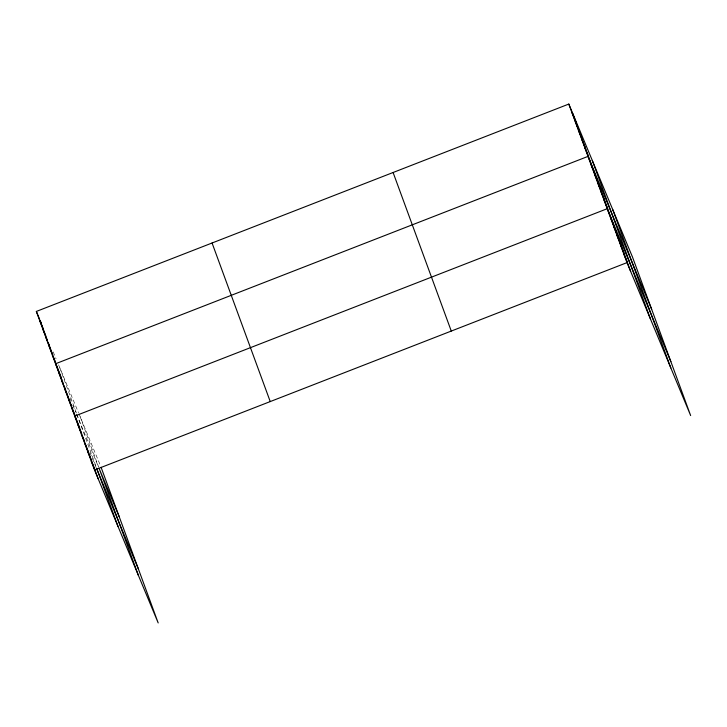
<?xml version="1.0" encoding="UTF-8"?>
<svg xmlns="http://www.w3.org/2000/svg" width="727" height="727" viewBox="0 0 727 727"><rect width="100%" height="100%" fill="white"/><g stroke="black" fill="none" stroke-linecap="round" stroke-linejoin="round"><path stroke-width="0.55" stroke-dasharray="3.63 2.73" d="M53.189 351.895L56.079 358.838M58.56 364.781L78.507 412.7M78.925 413.727L100.726 466.316M69.91 398.278L71.155 401.249M72.8 405.212L75.69 412.154M76.517 414.136L98.554 467.07M89.939 452.585L96.537 468.442M80.206 416.789L98.69 467.179M59.796 367.762L76.508 413.299M76.862 414.272L96.409 467.57"/><path stroke-width="1.09" d="M101.08 467.279L158.186 622.939L94.528 470.006L36.35 311.438L568.814 104.061L632.472 256.995L690.65 415.562L626.992 262.629L568.814 104.061M94.528 470.006L626.992 262.629M572.013 112.785L575.648 121.518M575.211 121.509L578.846 130.242M578.41 130.224L582.045 138.966M581.609 138.948L585.253 147.681M584.808 147.672L588.452 156.405M651.674 309.32L588.016 156.387L55.552 363.764L59.187 372.497L55.988 363.782M591.215 165.111L594.85 173.844M594.413 173.835L598.048 182.568M597.612 182.55L601.247 191.292M600.811 191.274L604.446 200.007M604.01 199.998L607.645 208.731M670.867 361.655L607.209 208.713L74.745 416.089L77.98 423.859M610.507 217.7L614.142 226.433M613.806 226.688L617.441 235.421M617.096 235.666L620.74 244.408M620.395 244.654L624.03 253.396M623.693 253.641L627.328 262.374M36.35 311.438L39.585 319.208M41.221 323.151L39.985 320.171L43.184 328.895L39.549 320.162M42.748 328.877L45.983 336.646L43.538 329.867M45.946 337.601L49.581 346.334M49.145 346.325L52.789 355.058L48.164 342.462M52.344 355.04L55.579 362.809M59.596 373.487L60.832 376.468M119.21 516.697L99.399 469.115L138.375 575.348M58.751 372.488L61.977 380.248L59.541 373.469M61.949 381.202L65.584 389.945M65.148 389.926L68.783 398.66L64.158 386.064M68.347 398.65L71.582 406.411M71.546 407.365L75.181 416.108L71.982 407.384M79.616 427.803L78.38 424.822L81.678 433.81L78.043 425.077M96.537 468.442L138.403 569.023M81.342 434.064L84.568 441.825M84.632 443.043L88.276 451.785L84.977 442.798M87.931 452.03L91.166 459.8M91.229 461.018L94.864 469.751M612.67 209.412L670.839 367.98M592.26 160.385L650.438 318.944M572.449 112.803L630.627 271.362M393.098 172.499L451.276 331.058M212.066 243L270.235 401.568M96.764 468.533L117.974 526.321M46.383 337.619L47.455 340.527M53.144 356.03L55.634 362.809M62.386 381.221L63.449 384.129M69.138 399.632L71.628 406.411M75.535 417.071L78.025 423.859M82.042 434.81L84.605 441.798M88.639 452.776L91.202 459.773M91.566 460.764L98.163 478.739"/></g></svg>
